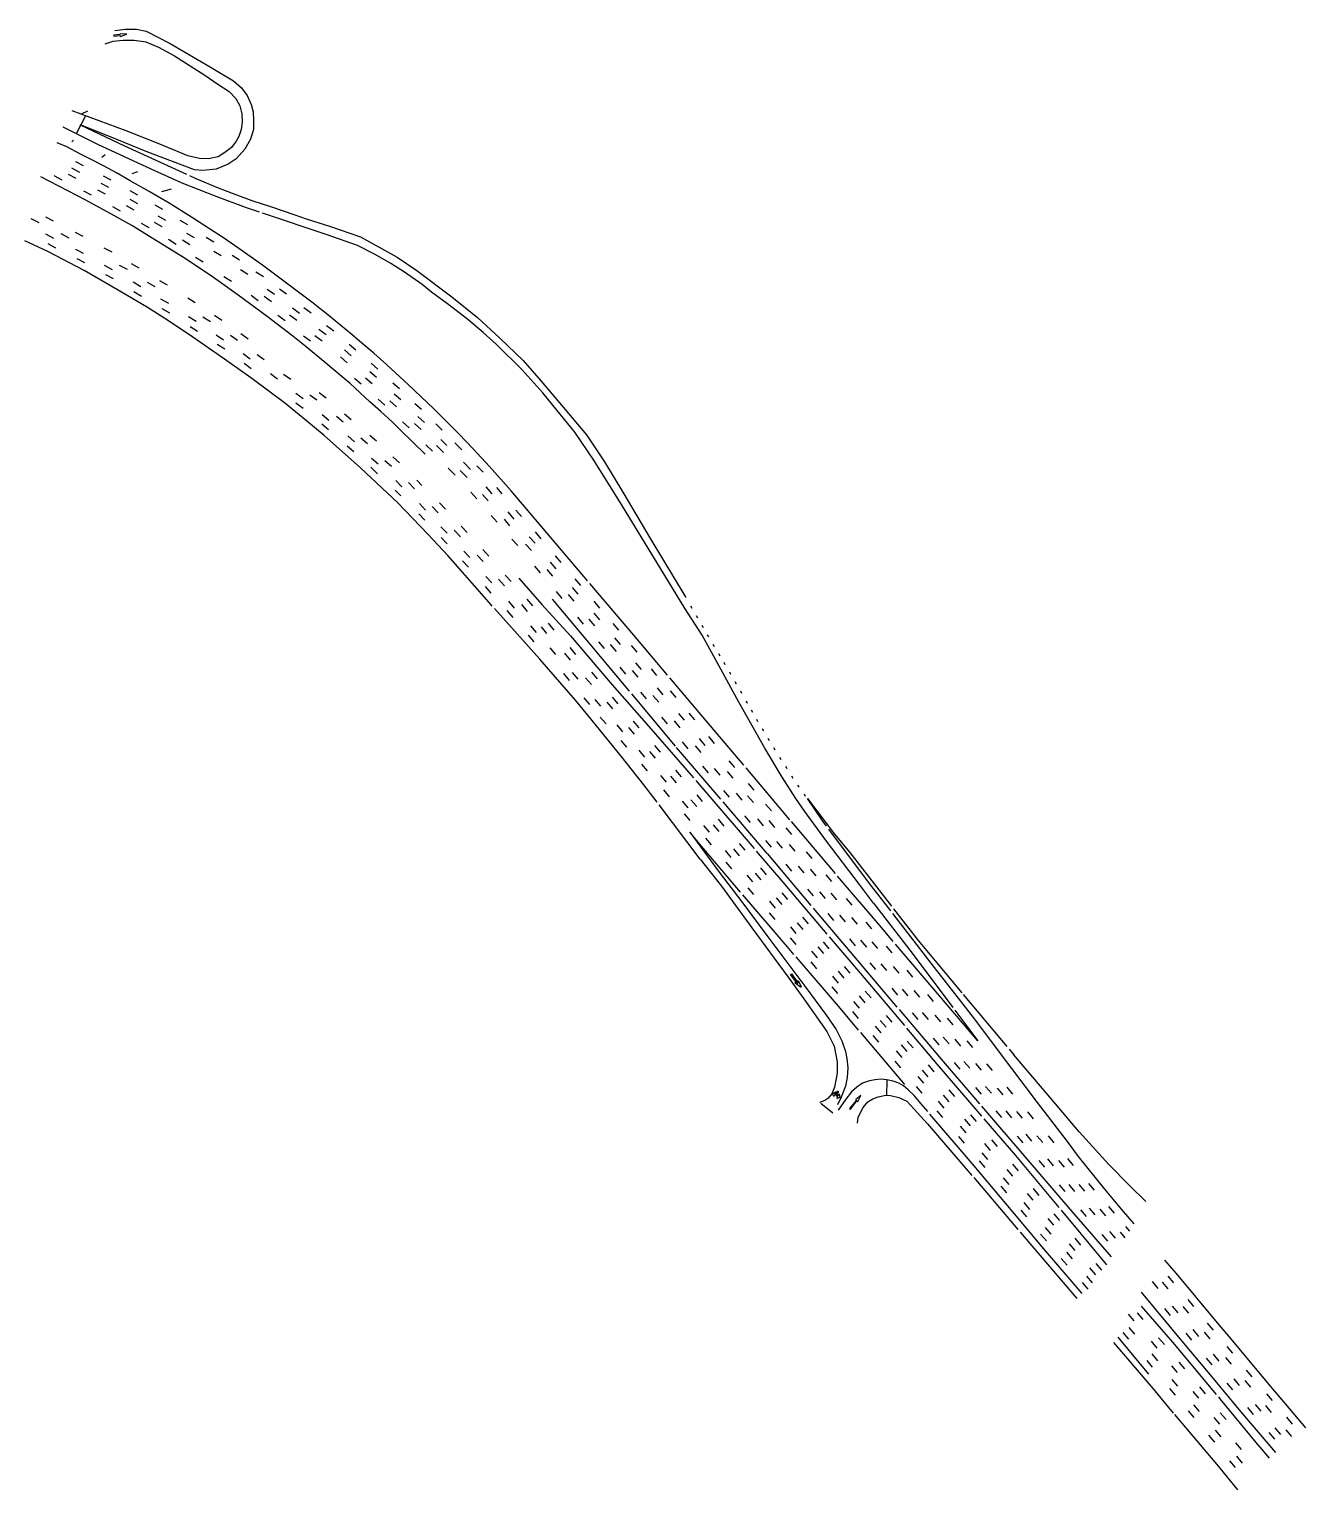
# Model space of a CAD drawing. Extents: x 6448775 to 6456929, y 1869110 to 1876805.
# Drawn here: x 6455054 to 6456929, y 1869110 to 1871257 of the extents above; entities that cross this region are included whole.
import ezdxf

# ---------------------------------------------------------------- set-up
doc = ezdxf.new("R2010")
doc.units = 0
doc.header["$LTSCALE"] = 100
doc.header["$MEASUREMENT"] = 0
doc.linetypes.add('D5', pattern=[1.05, 1, -0.05])
doc.layers.add('150', color=3, linetype='D5')
doc.layers.add('154', color=3, linetype='CONTINUOUS')

msp = doc.modelspace()

# ---------------------------------------------------------------- linework, layer by layer
at = {"layer": '150'}
for points in [[(6455165.3, 1871235.3), (6455177.2, 1871239.2), (6455191.7, 1871240.5), (6455208, 1871240.5), (6455224.8, 1871237.9), (6455243.8, 1871230), (6455267.1, 1871217.2), (6455311.6, 1871189), (6455330.6, 1871175.8), (6455347.3, 1871165.2), (6455357.5, 1871154.7), (6455363.2, 1871144.1), (6455366.3, 1871132.2), (6455366.7, 1871119.9), (6455365, 1871109.3), (6455361.9, 1871098.7), (6455357.9, 1871092.1), (6455350.9, 1871082.9), (6455341.2, 1871075.4), (6455331.5, 1871069.2), (6455316.9, 1871066.1), (6455303.7, 1871066.6), (6455286.9, 1871070.5), (6455245.5, 1871087.7), (6455196.1, 1871107.1), (6455116.8, 1871136.6)], [(6455179.4, 1871254.8), (6455195.1, 1871256.5), (6455211.3, 1871256.5), (6455225.3, 1871253.6), (6455260.6, 1871235.7), (6455321, 1871200.5), (6455353.7, 1871180.9), (6455365.6, 1871170.3), (6455373.7, 1871159.3), (6455380, 1871146.1), (6455382.6, 1871135), (6455383.4, 1871122.7), (6455383, 1871109.1), (6455378.8, 1871095.1), (6455370.3, 1871080.2), (6455357.9, 1871066.2), (6455346, 1871058.1), (6455328.2, 1871050.9), (6455309, 1871048.8), (6455296.3, 1871050.1), (6455264, 1871062), (6455225.3, 1871076.8), (6455171.7, 1871098.9), (6455128.4, 1871115.9), (6455193.8, 1871085.3), (6455298.4, 1871037.3), (6455331.2, 1871023.3), (6455355.6, 1871014.1), (6455380.7, 1871004.8), (6455408.4, 1870996), (6455443.7, 1870983.9), (6455460.4, 1870978), (6455494.8, 1870967.1), (6455540.6, 1870951.2), (6455594.3, 1870921.8), (6455623.2, 1870902.1), (6455674.8, 1870863.4), (6455712.1, 1870832.8), (6455745.3, 1870802.6), (6455779.5, 1870769.5), (6455805.9, 1870739.4), (6455838.3, 1870701.3), (6455872.3, 1870660.6), (6455898.8, 1870620.7), (6455925.9, 1870576.4), (6455966.7, 1870506.8), (6456019.8, 1870418.9)], [(6456294.3, 1869972.1), (6456273.5, 1869999.9), (6456225, 1870063.3), (6456193.3, 1870107), (6456180.2, 1870126.3), (6456160.1, 1870157.4), (6456134.2, 1870200.1), (6456096.4, 1870267.8), (6456072.9, 1870310.8), (6456042.3, 1870366.1), (6456017.5, 1870405), (6455975.2, 1870473.8), (6455924, 1870558), (6455883.4, 1870623.3), (6455855.5, 1870664.3), (6455823, 1870704), (6455808.3, 1870722.1), (6455777.5, 1870756.5), (6455739.7, 1870793.7), (6455720.4, 1870811), (6455698.1, 1870830), (6455668.3, 1870853.2), (6455644.9, 1870870.3), (6455630.9, 1870881.3), (6455605, 1870899.4), (6455584.9, 1870912.4), (6455561.8, 1870925.6), (6455535.9, 1870938.5), (6455491.5, 1870954.5), (6455372.7, 1870994.2), (6455328.4, 1871010.6), (6455278.5, 1871030.4), (6455232.8, 1871051.1), (6455154.5, 1871087.1), (6455103.5, 1871112.5)], [(6456294.3, 1869972.1), (6456350.8, 1869898.9), (6456447.3, 1869770.1), (6456391.2, 1869836.2), (6456306.1, 1869935.9), (6456171.3, 1870094.6), (6456059.4, 1870227.1), (6455941.8, 1870365.9), (6455869.1, 1870451.8), (6455814.2, 1870516.5), (6455761.7, 1870578.3), (6455730, 1870613.8), (6455705.8, 1870640.1), (6455685.1, 1870661.9), (6455665.5, 1870681.7), (6455647.6, 1870699.2), (6455610.8, 1870734.1), (6455578.5, 1870763.6), (6455559.9, 1870780.3), (6455542.2, 1870795.1), (6455528.2, 1870807.4), (6455495, 1870834.8), (6455468.7, 1870855.5), (6455433.7, 1870881.8), (6455396.6, 1870909.7), (6455366.5, 1870931), (6455339.1, 1870949.8), (6455318.7, 1870963.2), (6455292.2, 1870980.5), (6455259.1, 1871001), (6455229.8, 1871018.3), (6455202, 1871033.9), (6455182, 1871045.3), (6455162.7, 1871055.8), (6455146.6, 1871064.3), (6455130.1, 1871072.6), (6455108.8, 1871083.6), (6455094.9, 1871089.7)], [(6455635.6, 1870631.9), (6455598.7, 1870668), (6455587.4, 1870678.9), (6455570.4, 1870694.7), (6455554, 1870709.2), (6455525.2, 1870735.8), (6455486.7, 1870768.2), (6455460.6, 1870789.8), (6455440.8, 1870805.4), (6455403.2, 1870834.6), (6455360.8, 1870865.7), (6455331.4, 1870886.7), (6455320.8, 1870894.2), (6455280.4, 1870921.1), (6455230.5, 1870951.9), (6455204.4, 1870968.1), (6455178, 1870983), (6455137, 1871005.3), (6455070.7, 1871039.4)], [(6455252.8, 1870831.2), (6455225.8, 1870848.6), (6455183.4, 1870873.7), (6455134.2, 1870902), (6455081.2, 1870929.9), (6455047.3, 1870945.4)], [(6456039.3, 1870036.9), (6455956.9, 1870146), (6455923.5, 1870188.3), (6455874.2, 1870248.4), (6455856.5, 1870270.5), (6455804.1, 1870330.7), (6455729.2, 1870414.1), (6455668.6, 1870483.2), (6455640, 1870514.2), (6455595.3, 1870560.4), (6455540.6, 1870612), (6455487, 1870659.3), (6455455.5, 1870685.7), (6455428.7, 1870707.7), (6455380.9, 1870743.1), (6455340.5, 1870771.8), (6455287.7, 1870808.3), (6455252.8, 1870831.2)], [(6455772.9, 1870449.9), (6455806.6, 1870411.2), (6455848.8, 1870365.2), (6455910.2, 1870293.1), (6455964.1, 1870231.8), (6456053.8, 1870128.6), (6456160.7, 1870003), (6456275, 1869868.7), (6456387.7, 1869735.1), (6456502.6, 1869601.7), (6456598.6, 1869486.3), (6456636.5, 1869441)], [(6456643.5, 1869452.4), (6456582.9, 1869522.6), (6456518.5, 1869597.9), (6456396.9, 1869739.6), (6456270.5, 1869888.5), (6456138, 1870045.2), (6456003.1, 1870203.2), (6455872.7, 1870358.7), (6455822.7, 1870419.2)], [(6456633.8, 1869552.2), (6456595.4, 1869600), (6456579.1, 1869621.8), (6456534.8, 1869679.3), (6456497.2, 1869729.2), (6456440.8, 1869804.3), (6456422.5, 1869828.1), (6456383.7, 1869877.8), (6456288.4, 1870001.3), (6456219.6, 1870092.7), (6456197, 1870126), (6456237, 1870073.8), (6456259.2, 1870046.7), (6456359.7, 1869917.3), (6456425.6, 1869838), (6456500.2, 1869749.6)], [(6456340.2, 1869705.8), (6456245.4, 1869817.3), (6456167.1, 1869908.6), (6456085.2, 1870004.4), (6456041.3, 1870056), (6456024, 1870076.6), (6456066.1, 1870020), (6456101.9, 1869972.2), (6456137.6, 1869924.9), (6456193.1, 1869850.4), (6456225.1, 1869807), (6456239.1, 1869786.4), (6456247.7, 1869770.1), (6456253.1, 1869754.2), (6456255, 1869744.1), (6456256.2, 1869730.5), (6456255.4, 1869716.2), (6456252.7, 1869703.4), (6456246.5, 1869687.1), (6456241.1, 1869675.8)], [(6456039.3, 1870036.9), (6456071, 1869997.3), (6456115.4, 1869935.9), (6456168.8, 1869863.6), (6456191.8, 1869831.7), (6456225.7, 1869783.8), (6456236.3, 1869762), (6456240.8, 1869739), (6456240.8, 1869722.6), (6456236.8, 1869702.1), (6456232.8, 1869692), (6456227.2, 1869685.1), (6456222.4, 1869682.2), (6456214.5, 1869679.3)], [(6456694.1, 1869534), (6456670.4, 1869557.6), (6456640, 1869588.3), (6456596.3, 1869636.1), (6456555.9, 1869683.6), (6456500.2, 1869749.6)], [(6456600.6, 1869398.7), (6456541.3, 1869467.9), (6456501.3, 1869515.8), (6456442.2, 1869586.5), (6456364.1, 1869677.4), (6456353.9, 1869689.4), (6456345, 1869698.1), (6456338, 1869703.9), (6456331.2, 1869707.6), (6456323.1, 1869710.9), (6456313.6, 1869712.9), (6456304.9, 1869713.5), (6456296.3, 1869712.9), (6456288.4, 1869711.2), (6456278.1, 1869707.6), (6456269.4, 1869701.7), (6456261.8, 1869695), (6456253.4, 1869684.4), (6456242.1, 1869668.3)], [(6456270.4, 1869648.8), (6456271.7, 1869657.2), (6456275.1, 1869664.8), (6456279.1, 1869672.2), (6456285.9, 1869680.1), (6456293.3, 1869684.8), (6456300.7, 1869687.7), (6456312.4, 1869689.9), (6456319.1, 1869689.7), (6456331.1, 1869686.8), (6456343, 1869681.4), (6456354, 1869669.7), (6456373.3, 1869648), (6456441.3, 1869569), (6456552.4, 1869438.3), (6456593, 1869391.2)], [(6456677, 1869500.9), (6456658.6, 1869522.6), (6456633.8, 1869552.2)], [(6456929.1, 1869201.3), (6456900, 1869236.3), (6456875.1, 1869265.4), (6456821.5, 1869329.7), (6456799.6, 1869355.4), (6456739.2, 1869427.9), (6456722.1, 1869447.9)], [(6456786.3, 1869282.5), (6456747.7, 1869328.8), (6456687.6, 1869400.5)], [(6456687.2, 1869380), (6456733.2, 1869327), (6456803.1, 1869243.8), (6456853.2, 1869182.9), (6456875.5, 1869156.8)], [(6456829.2, 1869110.2), (6456801.4, 1869144.7), (6456734.8, 1869223), (6456705.5, 1869258.4), (6456647.2, 1869326.8)], [(6456652.9, 1869334.6), (6456698, 1869280.3)], [(6456885.1, 1869164.8), (6456833.9, 1869225.2), (6456786.3, 1869282.5)]]:
    msp.add_lwpolyline(points, dxfattribs=at)
at = {"layer": '154'}
for points in [[(6455177.8, 1871246.1), (6455187.2, 1871247.2), (6455187.5, 1871245.8), (6455196.9, 1871249.1), (6455187.1, 1871249.7), (6455186.9, 1871248.6), (6455178.1, 1871247.7)], [(6456173.4, 1869868.4), (6456183.3, 1869854.9), (6456182.5, 1869858.2), (6456183.3, 1869858.5), (6456187.6, 1869849.3), (6456186.6, 1869848.6), (6456178.4, 1869855), (6456179.8, 1869855.8), (6456182.3, 1869853.9), (6456172, 1869867.5)], [(6456242.5, 1869695.7), (6456240.9, 1869692.1), (6456241.1, 1869690.3), (6456242.1, 1869689.3), (6456243.5, 1869691.9), (6456244.8, 1869686.8), (6456240.7, 1869685.3), (6456241.3, 1869687.9), (6456240.4, 1869688.5), (6456240.1, 1869689.3), (6456239.7, 1869690.1), (6456239.5, 1869690.8), (6456238.5, 1869690.3), (6456237, 1869690.1), (6456236.2, 1869690.1), (6456235.8, 1869688), (6456233.6, 1869692.2), (6456238.2, 1869694.9), (6456237.3, 1869691.7), (6456238.8, 1869692.2), (6456239.9, 1869693.1), (6456240.3, 1869694.2), (6456241, 1869696.5)], [(6456260.1, 1869669.6), (6456269.7, 1869681.7), (6456271.2, 1869680.6), (6456275.3, 1869689.5), (6456267.9, 1869683.8), (6456268.8, 1869682.4), (6456258.8, 1869670.3)]]:
    msp.add_lwpolyline(points, close=True, dxfattribs=at)
for points in [[(6455136.2, 1871129.4), (6455123, 1871103.9)], [(6455139.3, 1871135.9), (6455129.8, 1871131.8)], [(6455116.2, 1871090.9), (6455118.8, 1871093.5)], [(6455160.2, 1871068.6), (6455165.3, 1871072.2)], [(6455110.7, 1871043.7), (6455122.2, 1871037.6)], [(6455115.9, 1871052.7), (6455127.4, 1871046.6)], [(6455121.8, 1871062.2), (6455133.2, 1871056.1)], [(6455204.8, 1871044.6), (6455213.1, 1871047.6)], [(6455089.9, 1871041.4), (6455101.4, 1871035.3)], [(6455158.8, 1871030.4), (6455170.3, 1871024.3)], [(6455162.4, 1871041.2), (6455173.8, 1871035.1)], [(6455248.3, 1871018.3), (6455262.8, 1871022.1)], [(6455133.4, 1871019.2), (6455144.9, 1871013.1)], [(6455154, 1871020.6), (6455165.5, 1871014.5)], [(6455201.4, 1871006.9), (6455212.6, 1871000.4)], [(6455201.7, 1871019.6), (6455213, 1871013.1)], [(6455056.3, 1870978.5), (6455067.8, 1870972.4)], [(6455077.6, 1870981), (6455089, 1870974.9)], [(6455176, 1870996.1), (6455187.2, 1870989.6)], [(6455195.9, 1870997.5), (6455207.2, 1870991)], [(6455238.5, 1870998.5), (6455249.7, 1870992)], [(6455242.6, 1870982.4), (6455253.9, 1870975.9)], [(6455121.2, 1870958.5), (6455132.7, 1870952.4)], [(6455218, 1870971.5), (6455229.3, 1870965)], [(6455237.4, 1870972.9), (6455248.6, 1870966.4)], [(6455274.9, 1870975.9), (6455286.2, 1870969.4)], [(6455284.9, 1870957), (6455296.2, 1870950.5)], [(6455077.8, 1870955.8), (6455089.3, 1870949.7)], [(6455081, 1870941.5), (6455092.5, 1870935.4)], [(6455100.3, 1870956.3), (6455111.7, 1870950.2)], [(6455163.4, 1870935.3), (6455174.9, 1870929.2)], [(6455258.4, 1870947.8), (6455269.4, 1870940.9)], [(6455278.8, 1870947.1), (6455289.8, 1870940.2)], [(6455313.8, 1870951), (6455324.8, 1870944.1)], [(6455121.5, 1870933.3), (6455133, 1870927.2)], [(6455123.5, 1870919.8), (6455135, 1870913.7)], [(6455298, 1870921.4), (6455309.1, 1870914.5)], [(6455324.7, 1870930.6), (6455335.7, 1870923.8)], [(6455351.8, 1870924.6), (6455362.8, 1870917.7)], [(6455163.9, 1870909.6), (6455175.4, 1870903.5)], [(6455165.6, 1870896.3), (6455177.1, 1870890.1)], [(6455185.9, 1870909.9), (6455197.4, 1870903.8)], [(6455203.6, 1870912.3), (6455214.9, 1870905.8)], [(6455339.7, 1870893.1), (6455350.8, 1870886.2)], [(6455364.1, 1870903.3), (6455375.1, 1870896.4)], [(6455386.8, 1870900.1), (6455397.8, 1870893.2)], [(6455206.3, 1870885.2), (6455217.5, 1870878.7)], [(6455207.5, 1870870.9), (6455218.7, 1870864.4)], [(6455227.1, 1870885), (6455238.3, 1870878.5)], [(6455245, 1870887.4), (6455256.3, 1870880.9)], [(6455403.5, 1870874.7), (6455414.1, 1870867.1)], [(6455421.4, 1870875.2), (6455431.9, 1870867.6)], [(6455246.8, 1870860.3), (6455258.1, 1870853.8)], [(6455286.5, 1870861.9), (6455297.5, 1870855)], [(6455379.6, 1870865.5), (6455390.1, 1870857.8)], [(6455399, 1870864.1), (6455409.5, 1870856.4)], [(6455248.5, 1870846.3), (6455259.7, 1870839.8)], [(6455287.7, 1870834.4), (6455298.8, 1870827.5)], [(6455308.8, 1870833.8), (6455319.8, 1870826.9)], [(6455325.8, 1870836.1), (6455336.8, 1870829.2)], [(6455419, 1870836.1), (6455429.5, 1870828.4)], [(6455436.3, 1870836.8), (6455446.8, 1870829.1)], [(6455440.4, 1870847), (6455450.9, 1870839.3)], [(6455457.2, 1870847.7), (6455467.7, 1870840)], [(6455290, 1870819.9), (6455301, 1870813)], [(6455328.2, 1870807.2), (6455339.2, 1870800.3)], [(6455349.2, 1870807.1), (6455359.7, 1870799.5)], [(6455364.8, 1870809.5), (6455375.3, 1870801.8)], [(6455456.5, 1870806.2), (6455467, 1870798.5)], [(6455473.4, 1870806.4), (6455483.9, 1870798.8)], [(6455479.3, 1870815.6), (6455489.8, 1870808)], [(6455490.5, 1870821.1), (6455501, 1870813.5)], [(6455329.9, 1870793.7), (6455340.9, 1870786.8)], [(6455516.9, 1870785.2), (6455526.7, 1870776.7)], [(6455523.8, 1870793.7), (6455533.6, 1870785.2)], [(6455367.9, 1870780), (6455378.4, 1870772.4)], [(6455369.3, 1870765.8), (6455379.9, 1870758.2)], [(6455388.5, 1870778.6), (6455399, 1870771)], [(6455510.8, 1870775.1), (6455520.7, 1870766.5)], [(6455556.1, 1870765.7), (6455565.9, 1870757.2)], [(6455408.1, 1870750.4), (6455418.6, 1870742.7)], [(6455427.4, 1870749.7), (6455438, 1870742.1)], [(6455531.6, 1870743.8), (6455541.4, 1870735.3)], [(6455547.6, 1870744.4), (6455557.4, 1870735.9)], [(6455554.1, 1870753.5), (6455563.9, 1870745)], [(6455445.6, 1870721.7), (6455456.2, 1870714)], [(6455479.5, 1870722.5), (6455490, 1870714.9)], [(6455587.8, 1870737.1), (6455597.6, 1870728.6)], [(6455589.8, 1870720.9), (6455599.6, 1870712.4)], [(6455445.6, 1870707.5), (6455456.2, 1870699.8)], [(6455466, 1870719.4), (6455476.5, 1870711.8)], [(6455566.5, 1870712.8), (6455576.3, 1870704.2)], [(6455583.5, 1870710.3), (6455593.3, 1870701.8)], [(6455620.3, 1870706.7), (6455630.1, 1870698.1)], [(6455483.9, 1870690.4), (6455493.7, 1870681.9)], [(6455505, 1870688.1), (6455514.8, 1870679.6)], [(6455517.1, 1870691.3), (6455526.9, 1870682.8)], [(6455602, 1870679.5), (6455611.8, 1870670.9)], [(6455619.9, 1870677.3), (6455629.6, 1870668.3)], [(6455624.5, 1870687.6), (6455634.2, 1870678.5)], [(6455483.7, 1870676.7), (6455493.5, 1870668.2)], [(6455521.7, 1870658.9), (6455531.5, 1870650.3)], [(6455540.7, 1870656.1), (6455550.5, 1870647.6)], [(6455553.9, 1870660), (6455563.7, 1870651.5)], [(6455650.9, 1870676.5), (6455660.6, 1870667.4)], [(6455521, 1870644.5), (6455530.8, 1870635.9)], [(6455636.4, 1870645.7), (6455646.2, 1870636.6)], [(6455652, 1870644.6), (6455662.2, 1870634.4)], [(6455658.4, 1870653.8), (6455667.4, 1870644.6)], [(6455679.1, 1870648.6), (6455689.3, 1870638.2)], [(6455555.8, 1870613.1), (6455565.5, 1870603.4)], [(6455556.7, 1870626.4), (6455566.5, 1870617.9)], [(6455576.1, 1870623), (6455585.9, 1870614.4)], [(6455588, 1870628), (6455597.8, 1870619.5)], [(6455691.7, 1870620.1), (6455701.9, 1870609.7)], [(6455711.3, 1870614.7), (6455720.4, 1870605.4)], [(6455592.3, 1870593.2), (6455601.1, 1870584.2)], [(6455623, 1870594.1), (6455630.5, 1870586.2)], [(6455669.3, 1870611.7), (6455679.5, 1870601.3)], [(6455686.9, 1870608.1), (6455697.1, 1870597.7)], [(6455591.3, 1870579.2), (6455599.9, 1870570.8)], [(6455611, 1870590.3), (6455619.9, 1870581.2)], [(6455702.4, 1870576.1), (6455711.3, 1870566.6)], [(6455719.5, 1870572.8), (6455728.1, 1870563.6)], [(6455724.4, 1870584), (6455733.4, 1870573.8)], [(6455740.1, 1870583.2), (6455748.2, 1870573.6)], [(6455627.2, 1870559.5), (6455636.1, 1870550)], [(6455645.5, 1870555.2), (6455654.3, 1870545.7)], [(6455656.6, 1870560.8), (6455665.5, 1870551.3)], [(6455768.8, 1870550), (6455777.1, 1870540.5)], [(6455626.1, 1870544.6), (6455634.9, 1870535)], [(6455732.5, 1870541.8), (6455741.4, 1870532.3)], [(6455751.5, 1870536.8), (6455759.4, 1870526.6)], [(6455757, 1870547.3), (6455765.7, 1870536.8)], [(6455658.6, 1870525.4), (6455667.5, 1870515.9)], [(6455658.8, 1870509.6), (6455667.7, 1870500.1)], [(6455678.2, 1870520.3), (6455687.1, 1870510.8)], [(6455688.2, 1870526.3), (6455697.1, 1870516.8)], [(6455762.6, 1870507.2), (6455771.4, 1870497.7)], [(6455788, 1870510.6), (6455796.9, 1870501.1)], [(6455797, 1870517.7), (6455805.4, 1870507.7)], [(6455692.3, 1870489.6), (6455701.1, 1870480.1)], [(6455719.9, 1870491.8), (6455728.8, 1870482.2)], [(6455782.8, 1870499.8), (6455791.7, 1870490.3)], [(6455690.3, 1870475.3), (6455699.2, 1870465.8)], [(6455711.7, 1870483.7), (6455720.6, 1870474.2)], [(6455796.1, 1870467.5), (6455804.4, 1870457.5)], [(6455819, 1870473.5), (6455827.4, 1870463.5)], [(6455826.2, 1870482.8), (6455834.6, 1870472.9)], [(6455724.4, 1870452.3), (6455733.3, 1870442.8)], [(6455743.1, 1870448.2), (6455752, 1870438.7)], [(6455752.9, 1870454.3), (6455761.8, 1870444.8)], [(6455814, 1870462.6), (6455822.3, 1870452.7)], [(6455855.1, 1870448.9), (6455863.4, 1870438.9)], [(6455723.5, 1870437.6), (6455731.8, 1870427.6)], [(6455827.9, 1870430.1), (6455836.2, 1870420.1)], [(6455845.3, 1870425.9), (6455853.6, 1870415.9)], [(6455851.6, 1870436.2), (6455859.9, 1870426.2)], [(6455755.6, 1870402.2), (6455764, 1870392.2)], [(6455758, 1870416), (6455766.3, 1870406)], [(6455776.7, 1870411.1), (6455785.1, 1870401.1)], [(6455784.7, 1870419.1), (6455793.1, 1870409.1)], [(6455883.2, 1870416), (6455891.6, 1870406)], [(6455883.2, 1870398.4), (6455891.6, 1870388.5)], [(6456025.3, 1870409.1), (6456027, 1870405.8)], [(6455790.2, 1870379.7), (6455798.5, 1870369.8)], [(6455805.6, 1870378.4), (6455813.9, 1870368.4)], [(6455815.9, 1870383.5), (6455824.2, 1870373.5)], [(6455859, 1870392.5), (6455867.4, 1870382.5)], [(6455875.9, 1870389.6), (6455884.3, 1870379.7)], [(6455911.1, 1870383.2), (6455919.5, 1870373.3)], [(6456033.7, 1870394.8), (6456035.5, 1870391.5)], [(6456041.8, 1870381), (6456043.6, 1870377.6)], [(6455786.6, 1870366.3), (6455795, 1870356.4)], [(6455890, 1870356.4), (6455898.4, 1870346.5)], [(6455913.8, 1870362.1), (6455922.1, 1870352.2)], [(6456049.9, 1870366.8), (6456051.7, 1870363.5)], [(6455818.7, 1870347.6), (6455827.1, 1870337.7)], [(6455839.9, 1870339.5), (6455848.2, 1870329.5)], [(6455847.8, 1870347.8), (6455856.1, 1870337.9)], [(6455907.4, 1870352.2), (6455915.8, 1870342.3)], [(6455938.2, 1870351.1), (6455946.6, 1870341.2)], [(6456058.2, 1870352.8), (6456059.9, 1870349.5)], [(6456066.5, 1870339.2), (6456068.2, 1870335.8)], [(6455921.5, 1870318.9), (6455929.8, 1870309)], [(6455939.4, 1870314.4), (6455947.8, 1870304.4)], [(6455944.4, 1870325.6), (6455952.7, 1870315.7)], [(6455967.2, 1870316.5), (6455975.5, 1870306.6)], [(6456074.1, 1870326.5), (6456075.8, 1870323.1)], [(6455838.4, 1870309.6), (6455846.8, 1870299.6)], [(6455851.3, 1870311.3), (6455859.7, 1870301.3)], [(6455871.2, 1870303.6), (6455879.6, 1870293.7)], [(6455879.6, 1870311.8), (6455887.9, 1870301.8)], [(6456082.3, 1870312.4), (6456084, 1870309)], [(6456090.5, 1870297.9), (6456092.2, 1870294.6)], [(6455868.6, 1870274), (6455876.9, 1870264)], [(6455884.6, 1870271.8), (6455893, 1870261.9)], [(6455910, 1870275.2), (6455918.3, 1870265.2)], [(6455951.6, 1870282.4), (6455959.9, 1870272.5)], [(6455970.1, 1870277.5), (6455978.5, 1870267.5)], [(6455976.2, 1870288.5), (6455984.6, 1870278.6)], [(6455995.2, 1870284.2), (6456003.6, 1870274.3)], [(6456098.6, 1870284.3), (6456100.3, 1870280.9)], [(6456106.9, 1870269.7), (6456108.7, 1870266.3)], [(6455902.1, 1870267.5), (6455910.4, 1870257.6)], [(6456007.4, 1870251.1), (6456015.8, 1870241.2)], [(6456022.6, 1870251.5), (6456030.9, 1870241.5)], [(6456114.5, 1870256.4), (6456116.2, 1870253)], [(6455892.7, 1870245.8), (6455901.1, 1870235.8)], [(6455916.8, 1870234.2), (6455925.1, 1870224.2)], [(6455934, 1870230.5), (6455942.3, 1870220.5)], [(6455941, 1870239.9), (6455949.3, 1870229.9)], [(6455982.8, 1870245.8), (6455991.1, 1870235.9)], [(6456001.3, 1870240.1), (6456009.7, 1870230.1)], [(6456122.1, 1870242.8), (6456123.8, 1870239.4)], [(6456130.6, 1870228.6), (6456132.4, 1870225.3)], [(6455923.1, 1870211.3), (6455931.4, 1870201.3)], [(6456012.9, 1870209.2), (6456021.2, 1870199.3)], [(6456038, 1870214.2), (6456046.4, 1870204.2)], [(6456051.5, 1870217.1), (6456059.9, 1870207.1)], [(6456138.9, 1870214.7), (6456140.6, 1870211.3)], [(6455949.3, 1870196.9), (6455957.6, 1870186.9)], [(6455965, 1870195.2), (6455973.3, 1870185.3)], [(6455972.5, 1870203.9), (6455980.9, 1870194)], [(6456032.3, 1870203.6), (6456040.6, 1870193.7)], [(6456147.4, 1870200.9), (6456149.1, 1870197.5)], [(6456156.1, 1870186.9), (6456157.9, 1870183.6)], [(6455953.2, 1870176.4), (6455961.5, 1870166.5)], [(6456003.1, 1870167.7), (6456011.4, 1870157.8)], [(6456042.8, 1870173.7), (6456051.2, 1870163.8)], [(6456060.2, 1870170.3), (6456068.5, 1870160.4)], [(6456079.1, 1870165.8), (6456087.4, 1870155.8)], [(6456081.5, 1870181.5), (6456089.8, 1870171.5)], [(6456164.8, 1870173.5), (6456166.6, 1870170.1)], [(6455981.3, 1870159.8), (6455989.7, 1870149.9)], [(6455995.9, 1870158.9), (6456004.3, 1870148.9)], [(6456110, 1870148.1), (6456118.3, 1870138.1)], [(6456173.8, 1870159.5), (6456175.6, 1870156.2)], [(6456182.6, 1870145.9), (6456184.4, 1870142.6)], [(6455985.4, 1870138.7), (6455993.7, 1870128.7)], [(6456013.2, 1870122.2), (6456021.5, 1870112.2)], [(6456025.9, 1870124.2), (6456034.3, 1870114.2)], [(6456034.3, 1870131.5), (6456042.6, 1870121.6)], [(6456073.5, 1870137.8), (6456081.9, 1870127.8)], [(6456092.4, 1870133.8), (6456100.7, 1870123.8)], [(6456109.2, 1870130), (6456117.6, 1870120)], [(6456192, 1870132.9), (6456193.7, 1870129.6)], [(6456015.9, 1870103.7), (6456024.3, 1870093.7)], [(6456104.7, 1870100.8), (6456113, 1870090.9)], [(6456135.6, 1870117.9), (6456144, 1870108)], [(6456044.1, 1870086.5), (6456052.5, 1870076.6)], [(6456058.4, 1870087.5), (6456066.8, 1870077.6)], [(6456065.7, 1870095.6), (6456074.1, 1870085.6)], [(6456123.5, 1870096.1), (6456131.9, 1870086.1)], [(6456140.4, 1870093.6), (6456148.7, 1870083.6)], [(6456165.2, 1870083.2), (6456173.5, 1870073.3)], [(6456047.1, 1870067.9), (6456055.5, 1870058)], [(6456096.9, 1870059.9), (6456105.2, 1870050)], [(6456135.5, 1870064.3), (6456143.9, 1870054.4)], [(6456151.7, 1870062.9), (6456160.1, 1870053)], [(6456170.4, 1870058.5), (6456178.7, 1870048.6)], [(6456076, 1870049.5), (6456084.4, 1870039.5)], [(6456088.4, 1870052), (6456096.7, 1870042)], [(6456195, 1870047.9), (6456203.4, 1870037.9)], [(6456077.1, 1870032.5), (6456085.5, 1870022.6)], [(6456107.8, 1870013.3), (6456116.2, 1870003.4)], [(6456120.2, 1870016.4), (6456128.5, 1870006.4)], [(6456127.9, 1870024), (6456136.2, 1870014.1)], [(6456165.4, 1870029.5), (6456173.8, 1870019.5)], [(6456183.3, 1870026.8), (6456191.6, 1870016.8)], [(6456201.1, 1870022.4), (6456209.4, 1870012.4)], [(6456223.8, 1870013.9), (6456232.2, 1870003.9)], [(6456109.5, 1869994.7), (6456117.9, 1869984.8)], [(6456197, 1869992.9), (6456205.4, 1869982.9)], [(6456141.1, 1869975), (6456149.5, 1869965.1)], [(6456151.2, 1869980.2), (6456159.6, 1869970.3)], [(6456159.2, 1869987.7), (6456167.6, 1869977.8)], [(6456214.7, 1869989.1), (6456223, 1869979.2)], [(6456231.6, 1869987), (6456239.9, 1869977.1)], [(6456253.7, 1869979.3), (6456262, 1869969.3)], [(6456140.9, 1869958.1), (6456149.2, 1869948.2)], [(6456189.8, 1869951.8), (6456198.1, 1869941.8)], [(6456226.9, 1869957), (6456235.2, 1869947)], [(6456244, 1869954.6), (6456252.4, 1869944.7)], [(6456261.9, 1869951.3), (6456270.3, 1869941.4)], [(6456171.9, 1869937.5), (6456180.2, 1869927.5)], [(6456181.8, 1869943.3), (6456190.1, 1869933.4)], [(6456282.8, 1869944.5), (6456291.2, 1869934.6)], [(6456171.8, 1869921.4), (6456180.1, 1869911.5)], [(6456212.3, 1869908.1), (6456220.7, 1869898.1)], [(6456220.1, 1869915.4), (6456228.5, 1869905.4)], [(6456258.7, 1869919.7), (6456267.1, 1869909.8)], [(6456275.2, 1869917.8), (6456283.6, 1869907.8)], [(6456291.7, 1869915.6), (6456300.1, 1869905.6)], [(6456312.6, 1869909.3), (6456321, 1869899.3)], [(6456201.9, 1869886), (6456210.2, 1869876)], [(6456202.9, 1869901.8), (6456211.2, 1869891.8)], [(6456288.6, 1869884.5), (6456296.9, 1869874.6)], [(6456233.7, 1869864.9), (6456242.1, 1869854.9)], [(6456242.2, 1869872.2), (6456250.6, 1869862.2)], [(6456250.9, 1869879.4), (6456259.3, 1869869.5)], [(6456304.9, 1869883.1), (6456313.2, 1869873.1)], [(6456323.1, 1869879.2), (6456331.4, 1869869.2)], [(6456343.2, 1869873.6), (6456351.6, 1869863.7)], [(6456232.7, 1869849.4), (6456241.1, 1869839.4)], [(6456282, 1869843), (6456290.4, 1869833.1)], [(6456320.9, 1869847.2), (6456329.2, 1869837.2)], [(6456336.2, 1869846), (6456344.5, 1869836)], [(6456353.2, 1869844), (6456361.5, 1869834.1)], [(6456264.8, 1869828), (6456273.1, 1869818)], [(6456273, 1869836), (6456281.4, 1869826)], [(6456373.6, 1869837.9), (6456381.9, 1869828)], [(6456263.1, 1869813), (6456271.4, 1869803)], [(6456304.1, 1869799.8), (6456312.5, 1869789.9)], [(6456312.6, 1869807.1), (6456321, 1869797.2)], [(6456351, 1869811), (6456359.3, 1869801.1)], [(6456365.8, 1869811.5), (6456374.2, 1869801.5)], [(6456384, 1869807.9), (6456392.4, 1869797.9)], [(6456402.5, 1869803.5), (6456410.8, 1869793.5)], [(6456293.2, 1869778), (6456301.6, 1869768)], [(6456296.6, 1869791.6), (6456304.9, 1869781.6)], [(6456327.3, 1869755.3), (6456335.7, 1869745.4)], [(6456334.6, 1869764.2), (6456343, 1869754.2)], [(6456343.7, 1869769.5), (6456352.1, 1869759.6)], [(6456381.6, 1869774.1), (6456389.9, 1869764.2)], [(6456396.6, 1869775.3), (6456405, 1869765.4)], [(6456413.6, 1869772.2), (6456422, 1869762.2)], [(6456431.1, 1869770.2), (6456439.5, 1869760.3)], [(6456325.3, 1869740.3), (6456333.6, 1869730.3)], [(6456374.3, 1869734.6), (6456382.7, 1869724.6)], [(6456412.5, 1869738.2), (6456420.8, 1869728.2)], [(6456427, 1869739.8), (6456435.4, 1869729.9)], [(6456444, 1869736.8), (6456452.4, 1869726.8)], [(6456459.9, 1869736.3), (6456468.3, 1869726.3)], [(6456313.8, 1869712.4), (6456313, 1869690.6)], [(6456359.3, 1869717.7), (6456367.6, 1869707.7)], [(6456365.7, 1869727), (6456374, 1869717.1)], [(6456356.8, 1869703.1), (6456365.1, 1869693.1)], [(6456396.3, 1869690.3), (6456404.6, 1869680.4)], [(6456404.7, 1869698.1), (6456413.1, 1869688.1)], [(6456444, 1869701.4), (6456452.4, 1869691.5)], [(6456458.8, 1869703.1), (6456467.2, 1869693.1)], [(6456475.6, 1869700.3), (6456483.9, 1869690.4)], [(6456490.1, 1869701.7), (6456498.5, 1869691.7)], [(6456216.6, 1869678.2), (6456234.3, 1869664.2)], [(6456388.9, 1869681.2), (6456397.3, 1869671.2)], [(6456387.2, 1869667.2), (6456395.6, 1869657.2)], [(6456427.6, 1869654.8), (6456435.9, 1869644.9)], [(6456436.6, 1869661.1), (6456445, 1869651.2)], [(6456473.9, 1869667.2), (6456482.3, 1869657.2)], [(6456488.5, 1869666.9), (6456496.8, 1869656.9)], [(6456504.2, 1869666.1), (6456512.6, 1869656.2)], [(6456520.4, 1869665.4), (6456528.7, 1869655.4)], [(6456419.1, 1869629.6), (6456427.4, 1869619.6)], [(6456421.2, 1869644.7), (6456429.6, 1869634.7)], [(6456505.3, 1869630), (6456513.6, 1869620)], [(6456518.1, 1869632.6), (6456526.4, 1869622.6)], [(6456534.2, 1869630.5), (6456542.6, 1869620.5)], [(6456550.7, 1869630.2), (6456559, 1869620.3)], [(6456453.2, 1869605.6), (6456461.5, 1869595.7)], [(6456457.3, 1869619), (6456465.6, 1869609)], [(6456467.3, 1869624.6), (6456475.7, 1869614.6)], [(6456449.1, 1869593.6), (6456457.4, 1869583.6)], [(6456498.1, 1869588.7), (6456506.4, 1869578.8)], [(6456536.8, 1869594.1), (6456545.2, 1869584.1)], [(6456549.6, 1869596.4), (6456558, 1869586.5)], [(6456565.8, 1869594.1), (6456574.1, 1869584.1)], [(6456579.1, 1869596.9), (6456587.5, 1869587)], [(6456484.5, 1869568.8), (6456492.9, 1869558.8)], [(6456489.9, 1869581), (6456498.2, 1869571.1)], [(6456481.1, 1869556.4), (6456489.5, 1869546.5)], [(6456519.8, 1869545.5), (6456528.2, 1869535.6)], [(6456528.5, 1869552.8), (6456536.9, 1869542.8)], [(6456566.9, 1869558.6), (6456575.3, 1869548.6)], [(6456581.2, 1869558.8), (6456589.6, 1869548.8)], [(6456595.7, 1869559), (6456604.1, 1869549.1)], [(6456610, 1869560.5), (6456618.3, 1869550.5)], [(6456510.6, 1869521.1), (6456519, 1869511.2)], [(6456515, 1869532.2), (6456523.3, 1869522.3)], [(6456598.1, 1869521.6), (6456606.5, 1869511.6)], [(6456610.9, 1869524.3), (6456619.3, 1869514.3)], [(6456626.4, 1869522.8), (6456634.8, 1869512.8)], [(6456639.2, 1869526.4), (6456647.6, 1869516.5)], [(6456550.3, 1869509), (6456558.6, 1869499.1)], [(6456559, 1869515.8), (6456567.3, 1869505.8)], [(6456664.1, 1869497.3), (6456670, 1869490.2)], [(6456539.6, 1869486.1), (6456548, 1869476.1)], [(6456546.4, 1869495.8), (6456554.7, 1869485.8)], [(6456589.9, 1869479.8), (6456598.3, 1869469.9)], [(6456629.6, 1869485.5), (6456637.9, 1869475.5)], [(6456640.7, 1869490), (6456649, 1869480)], [(6456656.4, 1869488.9), (6456663.5, 1869480.4)], [(6456577.5, 1869459.6), (6456585.9, 1869449.7)], [(6456581.4, 1869471.8), (6456589.8, 1869461.9)], [(6456570, 1869450.3), (6456578.4, 1869440.3)], [(6456611.6, 1869436.3), (6456620, 1869426.3)], [(6456620.7, 1869443), (6456629.1, 1869433)], [(6456600.6, 1869414.9), (6456609, 1869405)], [(6456606.9, 1869424.2), (6456615.2, 1869414.3)], [(6456703.3, 1869416.1), (6456711.7, 1869406.2)], [(6456718.2, 1869415.2), (6456726.6, 1869405.3)], [(6456726.6, 1869424.3), (6456735, 1869414.3)], [(6456755.7, 1869389.7), (6456764.1, 1869379.7)], [(6456668.1, 1869368.5), (6456676.5, 1869358.5)], [(6456681.4, 1869370.3), (6456689.7, 1869360.3)], [(6456721.7, 1869376.4), (6456730.1, 1869366.5)], [(6456732.8, 1869380.2), (6456741.1, 1869370.2)], [(6456748.7, 1869379.5), (6456757, 1869369.6)], [(6456669.2, 1869348.9), (6456677.6, 1869338.9)], [(6456784.5, 1869354.9), (6456792.9, 1869345)], [(6456660.4, 1869341.4), (6456668.8, 1869331.4)], [(6456701.9, 1869328.4), (6456710.3, 1869318.5)], [(6456713, 1869333.7), (6456721.4, 1869323.8)], [(6456752.7, 1869340.3), (6456761.1, 1869330.3)], [(6456763.3, 1869345.6), (6456771.7, 1869335.6)], [(6456780, 1869342.1), (6456788.3, 1869332.1)], [(6456703.2, 1869309.8), (6456711.5, 1869299.8)], [(6456782.8, 1869303.7), (6456791.1, 1869293.8)], [(6456793.1, 1869309.3), (6456801.4, 1869299.4)], [(6456811.3, 1869304.6), (6456819.6, 1869294.7)], [(6456813.3, 1869320.8), (6456821.6, 1869310.8)], [(6456695.4, 1869300.4), (6456703.7, 1869290.5)], [(6456732, 1869292.3), (6456740.3, 1869282.4)], [(6456742.8, 1869297.9), (6456751.2, 1869287.9)], [(6456841.5, 1869286.2), (6456849.9, 1869276.3)], [(6456732.5, 1869272.4), (6456740.8, 1869262.4)], [(6456772.9, 1869261.3), (6456781.3, 1869251.4)], [(6456813.3, 1869267), (6456821.6, 1869257)], [(6456823.2, 1869273.2), (6456831.5, 1869263.3)], [(6456839.8, 1869270.8), (6456848.1, 1869260.8)], [(6456728.9, 1869259.1), (6456737.3, 1869249.1)], [(6456763, 1869254.6), (6456771.4, 1869244.7)], [(6456871.6, 1869251.3), (6456880, 1869241.3)], [(6456756.3, 1869226.4), (6456764.7, 1869216.4)], [(6456764.2, 1869235.1), (6456772.5, 1869225.2)], [(6456803.6, 1869223.5), (6456812, 1869213.5)], [(6456843.3, 1869231.1), (6456851.7, 1869221.1)], [(6456854.6, 1869235.6), (6456862.9, 1869225.6)], [(6456869.8, 1869234), (6456878.2, 1869224)], [(6456794, 1869216.7), (6456802.3, 1869206.8)], [(6456795.9, 1869197.9), (6456804.3, 1869188)], [(6456883.6, 1869201.5), (6456892, 1869191.5)], [(6456899.9, 1869198.3), (6456908.2, 1869188.4)], [(6456900.9, 1869216.9), (6456909.3, 1869206.9)], [(6456786.4, 1869190.3), (6456794.8, 1869180.4)], [(6456826.1, 1869179.4), (6456834.4, 1869169.4)], [(6456874.8, 1869194.6), (6456883.1, 1869184.6)], [(6456827.6, 1869159.4), (6456835.9, 1869149.4)], [(6456817, 1869153), (6456825.4, 1869143.1)]]:
    msp.add_lwpolyline(points, dxfattribs=at)

doc.saveas('drawing.dxf')
